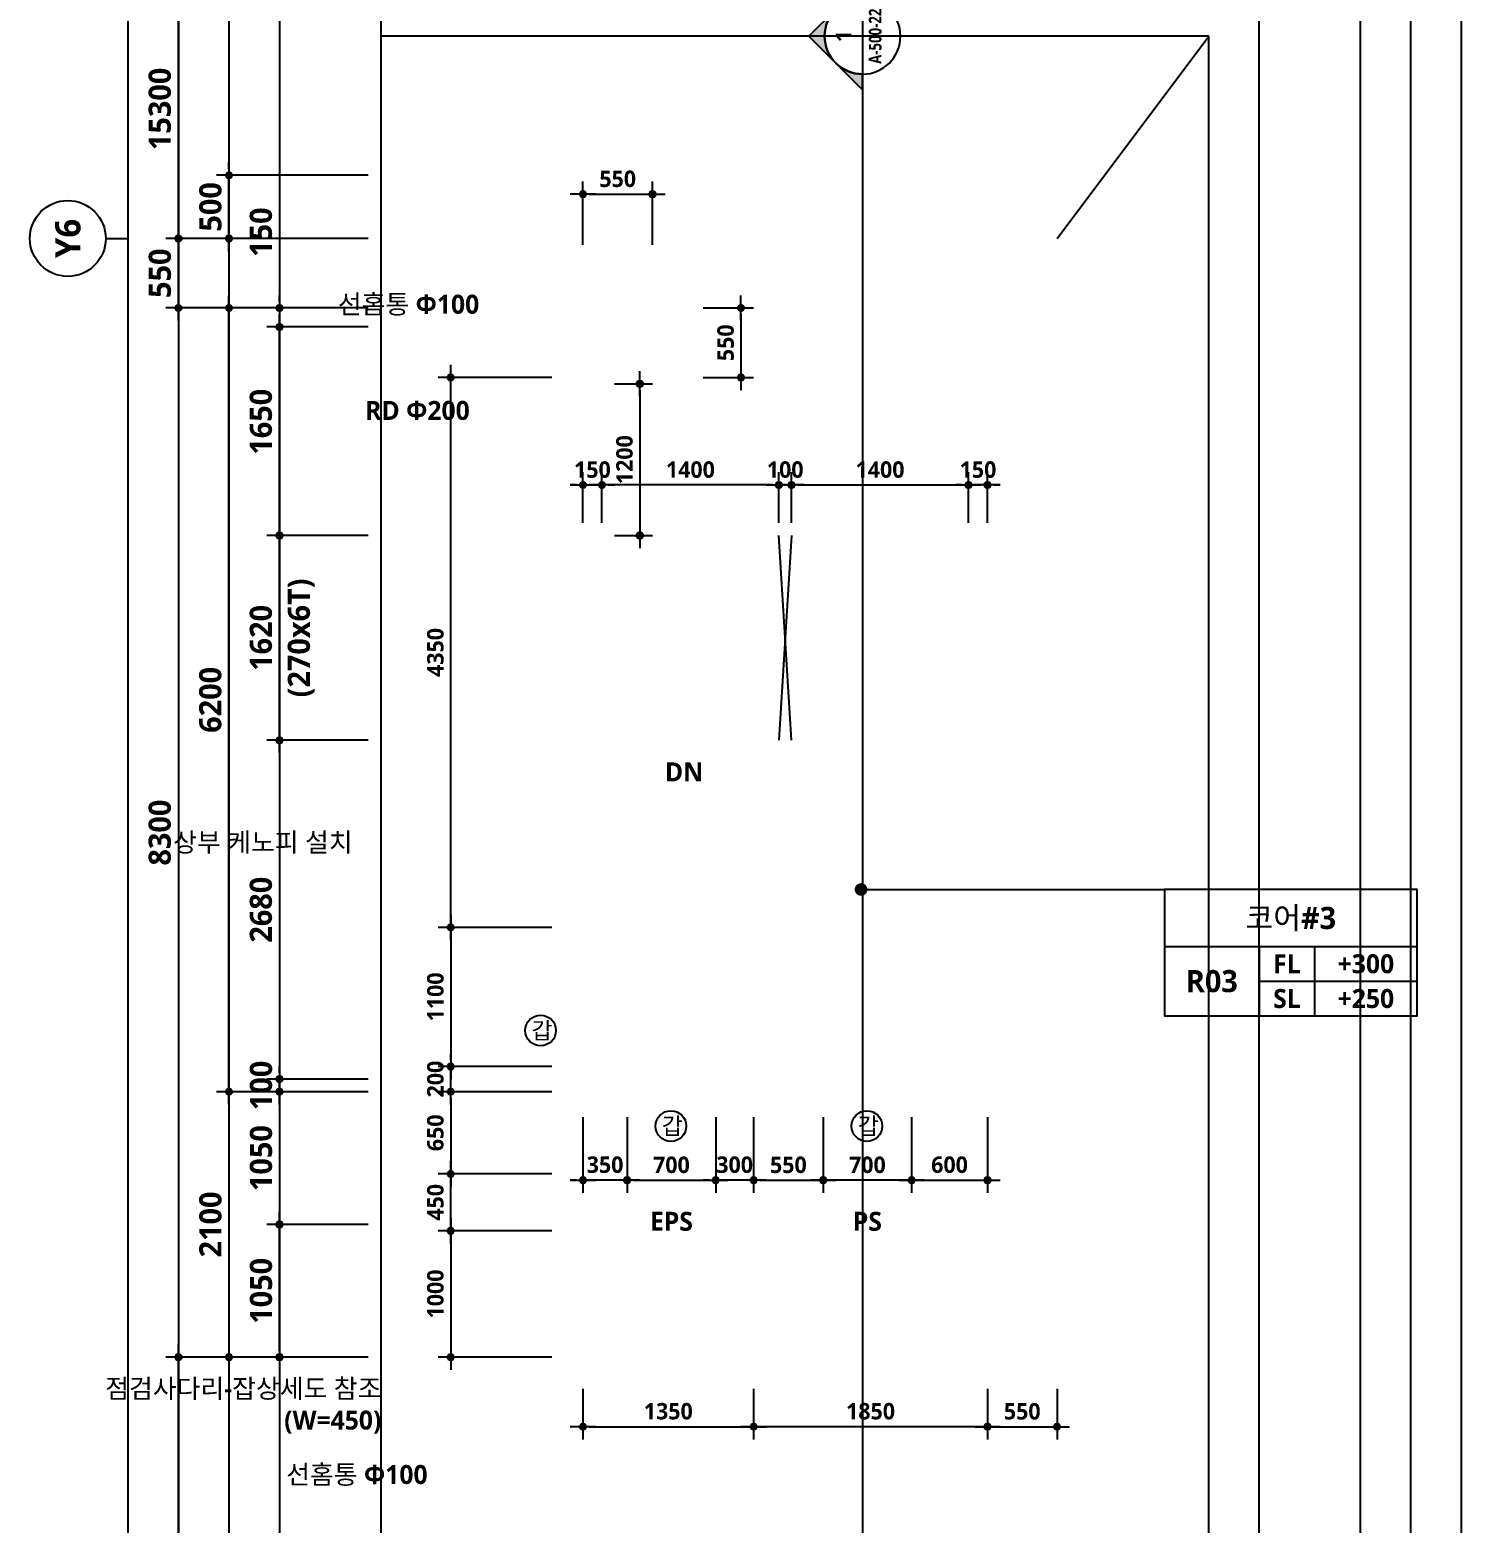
# Model space of a CAD drawing. Header units: millimetres. Extents: x -12482 to 126000, y 0 to 220200.
# Drawn here: x 97675 to 109013, y 70330 to 82150 of the extents above; entities that cross this region are included whole.
import ezdxf
from ezdxf.enums import TextEntityAlignment as Align

# ---------------------------------------------------------------- set-up
doc = ezdxf.new("R2010")
doc.units = ezdxf.units.MM
doc.header["$LTSCALE"] = 60
doc.linetypes.add('CEN', pattern=[62, 60, -1, 0, -1])
doc.layers.get('Defpoints').update_dxf_attribs({"color": 153})
for name, color, linetype in [('A-ANNO-DIM', 4, 'Continuous'), ('A-ANNO-GRA1', 7, 'Continuous'), ('A-ANNO-LEAD', 4, 'Continuous'), ('A-ANNO-SYMB', 7, 'Continuous'), ('A-ANNO-TEXT1', 7, 'Continuous'), ('A-ANNO-TEXT2', 3, 'Continuous'), ('A-ANNO-TITL', 7, 'Continuous'), ('A-FLOR-OPEN-BELO', 6, 'CEN'), ('A-ST-AXIS-BUB', 7, 'Continuous'), ('A-ST-AXIS-DIM', 7, 'Continuous'), ('AA-MKXS', 3, 'Continuous'), ('AA-MKXX', 3, 'Continuous')]:
    doc.layers.add(name, color=color, linetype=linetype)
for name, color, linetype, plot in [('Defpoint', 161, 'Continuous', False), ('G(그리드1)', 185, 'Continuous', False), ('G(그리드2)', 235, 'Continuous', False)]:
    doc.layers.add(name, color=color, linetype=linetype, plot=plot)
doc.styles.add('2020음성 1차', font='NanumGothicBold.ttf')
doc.styles.add('SAMOO', font='romans.shx', dxfattribs={"bigfont": 'whgtxt.shx'})
doc.styles.add('SH_나눔', font='')
doc.styles.add('SH_진천_나눔', font='')
doc.styles.get('SH_나눔').set_extended_font_data('NanumGothic', bold=True)
doc.styles.get('SH_진천_나눔').set_extended_font_data('NanumGothic', bold=True)
doc.dimstyles.new('SHP 50', dxfattribs={"dimscale": 50, "dimtxt": 3.5, "dimasz": 1, "dimexe": 2, "dimexo": 2, "dimgap": 1, "dimtad": 1, "dimdec": 0, "dimzin": 0, "dimdsep": 46, "dimtxsty": 'SH_진천_나눔', "dimblk": 'DIMDOT', "dimcen": 0.09, "dimclrd": 256, "dimclre": 256, "dimclrt": 3, "dimadec": 0, "dimazin": 1, "dimtfac": 1, "dimtdec": 0, "dimtix": 1, "dimtmove": 2, "dimatfit": 0, "dimldrblk": 'DIMDOT', "dimfxl": 1, "dimtolj": 1, "dimtzin": 0, "dimlwd": -1, "dimlwe": -1, "dimarcsym": 0})
doc.dimstyles.new('SHP 50내부', dxfattribs={"dimscale": 50, "dimtxt": 2.6, "dimasz": 1, "dimexe": 2, "dimexo": 2, "dimgap": 1, "dimtad": 1, "dimdec": 0, "dimzin": 0, "dimdsep": 46, "dimtxsty": '2020음성 1차', "dimblk": 'DIMDOT', "dimcen": 0.09, "dimclrd": 256, "dimclre": 256, "dimclrt": 3, "dimadec": 0, "dimazin": 1, "dimtfac": 1, "dimtdec": 0, "dimtix": 1, "dimtmove": 2, "dimatfit": 0, "dimldrblk": 'DIMDOT', "dimfxl": 1, "dimtolj": 1, "dimtzin": 0, "dimlwd": -1, "dimlwe": -1, "dimarcsym": 0})

# ---------------------------------------------------------------- blocks, each defined once
blk = doc.blocks.new('A-ST-AXIS-BUB-1')
at = {"layer": 'A-ST-AXIS-BUB'}
blk.add_line((0, 350), (0, 0), dxfattribs=at)
blk.add_circle((0, 950), 600, dxfattribs=at)
blk = doc.blocks.new('DIMDOT')
at = {"color": 0}
blk.add_line((-2, 0), (2, 0), dxfattribs=at)
for radius in [0.5, 0.25]:
    blk.add_circle((0, 0), radius, dxfattribs=at)
blk = doc.blocks.new('*D17221')
at = {"layer": 'A-ST-AXIS-DIM'}
for p, q in [((100350, 79950), (98750, 79950)), ((98850, 79900), (98850, 71700)), ((100350, 71650), (98750, 71650))]:
    blk.add_line(p, q, dxfattribs=at)
at = {"layer": 'Defpoints', "color": 0}
for p in [(100450, 79950), (98850, 71650), (100450, 71650)]:
    blk.add_point(p, dxfattribs=at)
at = {"layer": 'A-ST-AXIS-DIM', "linetype": 'ByBlock', "xscale": 50, "yscale": 50, "zscale": 50}
for p, rotation in [((98850, 79950), 90), ((98850, 71650), 270)]:
    blk.add_blockref('DIMDOT', p, dxfattribs=dict(at, rotation=rotation))
at = {"layer": 'A-ST-AXIS-DIM', "color": 3, "insert": (98703, 75800), "char_height": 175, "attachment_point": 5, "rotation": 90, "style": 'SH_진천_나눔'}
blk.add_mtext('\\A1;8300', dxfattribs=at)
blk = doc.blocks.new('*D17222')
at = {"layer": 'A-ST-AXIS-DIM'}
for p, q in [((100350, 80500), (98750, 80500)), ((98850, 80000), (98850, 80450)), ((100350, 79950), (98750, 79950))]:
    blk.add_line(p, q, dxfattribs=at)
at = {"layer": 'Defpoints', "color": 0}
for p in [(98850, 80500), (100450, 80500), (100450, 79950)]:
    blk.add_point(p, dxfattribs=at)
at = {"layer": 'A-ST-AXIS-DIM', "linetype": 'ByBlock', "xscale": 50, "yscale": 50, "zscale": 50}
for p, rotation in [((98850, 80500), 90), ((98850, 79950), 270)]:
    blk.add_blockref('DIMDOT', p, dxfattribs=dict(at, rotation=rotation))
at = {"layer": 'A-ST-AXIS-DIM', "color": 3, "insert": (98704, 80225), "char_height": 175, "attachment_point": 5, "rotation": 90, "style": 'SH_진천_나눔'}
blk.add_mtext('\\A1;550', dxfattribs=at)
blk = doc.blocks.new('*D17223')
at = {"layer": 'A-ST-AXIS-DIM'}
for p, q in [((100350, 71650), (98750, 71650)), ((98850, 68050), (98850, 71600)), ((100350, 68000), (98750, 68000))]:
    blk.add_line(p, q, dxfattribs=at)
at = {"layer": 'Defpoints', "color": 0}
for p in [(98850, 71650), (100450, 71650), (100450, 68000)]:
    blk.add_point(p, dxfattribs=at)
at = {"layer": 'A-ST-AXIS-DIM', "linetype": 'ByBlock', "xscale": 50, "yscale": 50, "zscale": 50}
for p, rotation in [((98850, 71650), 90), ((98850, 68000), 270)]:
    blk.add_blockref('DIMDOT', p, dxfattribs=dict(at, rotation=rotation))
at = {"layer": 'A-ST-AXIS-DIM', "color": 3, "insert": (98703, 69825), "char_height": 175, "attachment_point": 5, "rotation": 90, "style": 'SH_진천_나눔'}
blk.add_mtext('\\A1;3650', dxfattribs=at)
blk = doc.blocks.new('*D17224')
at = {"layer": 'A-ST-AXIS-DIM'}
for p, q in [((100350, 73750), (99150, 73750)), ((99250, 73700), (99250, 71700)), ((100350, 71650), (99150, 71650))]:
    blk.add_line(p, q, dxfattribs=at)
at = {"layer": 'Defpoints', "color": 0}
for p in [(100450, 73750), (99250, 71650), (100450, 71650)]:
    blk.add_point(p, dxfattribs=at)
at = {"layer": 'A-ST-AXIS-DIM', "linetype": 'ByBlock', "xscale": 50, "yscale": 50, "zscale": 50}
for p, rotation in [((99250, 73750), 90), ((99250, 71650), 270)]:
    blk.add_blockref('DIMDOT', p, dxfattribs=dict(at, rotation=rotation))
at = {"layer": 'A-ST-AXIS-DIM', "color": 3, "insert": (99104, 72700), "char_height": 175, "attachment_point": 5, "rotation": 90, "style": 'SH_진천_나눔'}
blk.add_mtext('\\A1;2100', dxfattribs=at)
blk = doc.blocks.new('*D17225')
at = {"layer": 'A-ST-AXIS-DIM'}
for p, q in [((100350, 79950), (99150, 79950)), ((99250, 73800), (99250, 79900)), ((100350, 73750), (99150, 73750))]:
    blk.add_line(p, q, dxfattribs=at)
at = {"layer": 'Defpoints', "color": 0}
for p in [(99250, 79950), (100450, 79950), (100450, 73750)]:
    blk.add_point(p, dxfattribs=at)
at = {"layer": 'A-ST-AXIS-DIM', "linetype": 'ByBlock', "xscale": 50, "yscale": 50, "zscale": 50}
for p, rotation in [((99250, 79950), 90), ((99250, 73750), 270)]:
    blk.add_blockref('DIMDOT', p, dxfattribs=dict(at, rotation=rotation))
at = {"layer": 'A-ST-AXIS-DIM', "color": 3, "insert": (99103, 76850), "char_height": 175, "attachment_point": 5, "rotation": 90, "style": 'SH_진천_나눔'}
blk.add_mtext('\\A1;6200', dxfattribs=at)
blk = doc.blocks.new('*D18147')
at = {"layer": 'A-ANNO-DIM'}
for p, q in [((103600, 78250), (103600, 78650)), ((103700, 78250), (103700, 78650)), ((103550, 78550), (103500, 78550)), ((103600, 78550), (103700, 78550)), ((103750, 78550), (103800, 78550))]:
    blk.add_line(p, q, dxfattribs=at)
at = {"layer": 'Defpoints', "color": 0}
for p in [(103700, 78550), (103600, 78150), (103700, 78150)]:
    blk.add_point(p, dxfattribs=at)
at = {"layer": 'A-ANNO-DIM', "linetype": 'ByBlock', "xscale": 50, "yscale": 50, "zscale": 50}
blk.add_blockref('DIMDOT', (103600, 78550), dxfattribs=at)
at = {"layer": 'A-ANNO-DIM', "linetype": 'ByBlock', "xscale": 50, "yscale": 50, "zscale": 50, "rotation": 180}
blk.add_blockref('DIMDOT', (103700, 78550), dxfattribs=at)
at = {"layer": 'A-ANNO-DIM', "color": 3, "insert": (103650, 78671), "char_height": 130, "attachment_point": 5, "style": '2020음성 1차'}
blk.add_mtext('\\A1;100', dxfattribs=at)
blk = doc.blocks.new('*D18148')
at = {"layer": 'A-ANNO-DIM'}
for p, q in [((102200, 78250), (102200, 78650)), ((103600, 78250), (103600, 78650)), ((103550, 78550), (102250, 78550))]:
    blk.add_line(p, q, dxfattribs=at)
at = {"layer": 'Defpoints', "color": 0}
for p in [(102200, 78550), (102200, 78150), (103600, 78150)]:
    blk.add_point(p, dxfattribs=at)
at = {"layer": 'A-ANNO-DIM', "linetype": 'ByBlock', "xscale": 50, "yscale": 50, "zscale": 50, "rotation": 180}
blk.add_blockref('DIMDOT', (102200, 78550), dxfattribs=at)
at = {"layer": 'A-ANNO-DIM', "linetype": 'ByBlock', "xscale": 50, "yscale": 50, "zscale": 50}
blk.add_blockref('DIMDOT', (103600, 78550), dxfattribs=at)
at = {"layer": 'A-ANNO-DIM', "color": 3, "insert": (102900, 78671), "char_height": 130, "attachment_point": 5, "style": '2020음성 1차'}
blk.add_mtext('\\A1;1400', dxfattribs=at)
blk = doc.blocks.new('*D18149')
at = {"layer": 'A-ANNO-DIM'}
for p, q in [((102050, 78250), (102050, 78650)), ((102200, 78250), (102200, 78650)), ((102000, 78550), (101950, 78550)), ((102050, 78550), (102200, 78550)), ((102250, 78550), (102300, 78550))]:
    blk.add_line(p, q, dxfattribs=at)
at = {"layer": 'Defpoints', "color": 0}
for p in [(102200, 78550), (102050, 78150), (102200, 78150)]:
    blk.add_point(p, dxfattribs=at)
at = {"layer": 'A-ANNO-DIM', "linetype": 'ByBlock', "xscale": 50, "yscale": 50, "zscale": 50}
blk.add_blockref('DIMDOT', (102050, 78550), dxfattribs=at)
at = {"layer": 'A-ANNO-DIM', "linetype": 'ByBlock', "xscale": 50, "yscale": 50, "zscale": 50, "rotation": 180}
blk.add_blockref('DIMDOT', (102200, 78550), dxfattribs=at)
at = {"layer": 'A-ANNO-DIM', "color": 3, "insert": (102125, 78671), "char_height": 130, "attachment_point": 5, "style": '2020음성 1차'}
blk.add_mtext('\\A1;150', dxfattribs=at)
blk = doc.blocks.new('*D18150')
at = {"layer": 'A-ANNO-DIM'}
for p, q in [((103700, 78250), (103700, 78650)), ((105100, 78250), (105100, 78650)), ((103750, 78550), (105050, 78550))]:
    blk.add_line(p, q, dxfattribs=at)
at = {"layer": 'Defpoints', "color": 0}
for p in [(105100, 78550), (103700, 78150), (105100, 78150)]:
    blk.add_point(p, dxfattribs=at)
at = {"layer": 'A-ANNO-DIM', "linetype": 'ByBlock', "xscale": 50, "yscale": 50, "zscale": 50, "rotation": 180}
blk.add_blockref('DIMDOT', (103700, 78550), dxfattribs=at)
at = {"layer": 'A-ANNO-DIM', "linetype": 'ByBlock', "xscale": 50, "yscale": 50, "zscale": 50}
blk.add_blockref('DIMDOT', (105100, 78550), dxfattribs=at)
at = {"layer": 'A-ANNO-DIM', "color": 3, "insert": (104400, 78671), "char_height": 130, "attachment_point": 5, "style": '2020음성 1차'}
blk.add_mtext('\\A1;1400', dxfattribs=at)
blk = doc.blocks.new('*D18151')
at = {"layer": 'A-ANNO-DIM'}
for p, q in [((105100, 78250), (105100, 78650)), ((105250, 78250), (105250, 78650)), ((105050, 78550), (105000, 78550)), ((105250, 78550), (105100, 78550)), ((105300, 78550), (105350, 78550))]:
    blk.add_line(p, q, dxfattribs=at)
at = {"layer": 'Defpoints', "color": 0}
for p in [(105100, 78550), (105100, 78150), (105250, 78150)]:
    blk.add_point(p, dxfattribs=at)
at = {"layer": 'A-ANNO-DIM', "linetype": 'ByBlock', "xscale": 50, "yscale": 50, "zscale": 50}
blk.add_blockref('DIMDOT', (105100, 78550), dxfattribs=at)
at = {"layer": 'A-ANNO-DIM', "linetype": 'ByBlock', "xscale": 50, "yscale": 50, "zscale": 50, "rotation": 180}
blk.add_blockref('DIMDOT', (105250, 78550), dxfattribs=at)
at = {"layer": 'A-ANNO-DIM', "color": 3, "insert": (105175, 78671), "char_height": 130, "attachment_point": 5, "style": '2020음성 1차'}
blk.add_mtext('\\A1;150', dxfattribs=at)
blk = doc.blocks.new('*D18152')
at = {"layer": 'A-ANNO-DIM'}
for p, q in [((103000, 79950), (103400, 79950)), ((103300, 79900), (103300, 79450)), ((103000, 79400), (103400, 79400))]:
    blk.add_line(p, q, dxfattribs=at)
at = {"layer": 'Defpoints', "color": 0}
for p in [(102900, 79950), (102900, 79400), (103300, 79400)]:
    blk.add_point(p, dxfattribs=at)
at = {"layer": 'A-ANNO-DIM', "linetype": 'ByBlock', "xscale": 50, "yscale": 50, "zscale": 50}
for p, rotation in [((103300, 79950), 90), ((103300, 79400), 270)]:
    blk.add_blockref('DIMDOT', p, dxfattribs=dict(at, rotation=rotation))
at = {"layer": 'A-ANNO-DIM', "color": 3, "insert": (103179, 79675), "char_height": 130, "attachment_point": 5, "rotation": 90, "style": '2020음성 1차'}
blk.add_mtext('\\A1;550', dxfattribs=at)
blk = doc.blocks.new('*D18153')
at = {"layer": 'A-ANNO-DIM'}
for p, q in [((102050, 80450), (102050, 80950)), ((102600, 80450), (102600, 80950)), ((102100, 80850), (102550, 80850))]:
    blk.add_line(p, q, dxfattribs=at)
at = {"layer": 'Defpoints', "color": 0}
for p in [(102600, 80850), (102050, 80350), (102600, 80350)]:
    blk.add_point(p, dxfattribs=at)
at = {"layer": 'A-ANNO-DIM', "linetype": 'ByBlock', "xscale": 50, "yscale": 50, "zscale": 50, "rotation": 180}
blk.add_blockref('DIMDOT', (102050, 80850), dxfattribs=at)
at = {"layer": 'A-ANNO-DIM', "linetype": 'ByBlock', "xscale": 50, "yscale": 50, "zscale": 50}
blk.add_blockref('DIMDOT', (102600, 80850), dxfattribs=at)
at = {"layer": 'A-ANNO-DIM', "color": 3, "insert": (102325, 80971), "char_height": 130, "attachment_point": 5, "style": '2020음성 1차'}
blk.add_mtext('\\A1;550', dxfattribs=at)
blk = doc.blocks.new('*D18158')
at = {"layer": 'A-ST-AXIS-DIM'}
for p, q in [((99250, 81050), (99250, 81100)), ((100350, 81000), (99150, 81000)), ((99250, 80500), (99250, 81000)), ((100350, 80500), (99150, 80500)), ((99250, 80450), (99250, 80400))]:
    blk.add_line(p, q, dxfattribs=at)
at = {"layer": 'Defpoints', "color": 0}
for p in [(99250, 81000), (100450, 81000), (100450, 80500)]:
    blk.add_point(p, dxfattribs=at)
at = {"layer": 'A-ST-AXIS-DIM', "linetype": 'ByBlock', "xscale": 50, "yscale": 50, "zscale": 50}
for p, rotation in [((99250, 81000), 270), ((99250, 80500), 90)]:
    blk.add_blockref('DIMDOT', p, dxfattribs=dict(at, rotation=rotation))
at = {"layer": 'A-ST-AXIS-DIM', "color": 3, "insert": (99104, 80750), "char_height": 175, "attachment_point": 5, "rotation": 90, "style": 'SH_진천_나눔'}
blk.add_mtext('\\A1;500', dxfattribs=at)
blk = doc.blocks.new('*D18171')
at = {"layer": 'A-ANNO-DIM'}
for p, q in [((102300, 79350), (102600, 79350)), ((102500, 79300), (102500, 78200)), ((102300, 78150), (102600, 78150))]:
    blk.add_line(p, q, dxfattribs=at)
at = {"layer": 'Defpoints', "color": 0}
for p in [(102200, 79350), (102200, 78150), (102500, 78150)]:
    blk.add_point(p, dxfattribs=at)
at = {"layer": 'A-ANNO-DIM', "linetype": 'ByBlock', "xscale": 50, "yscale": 50, "zscale": 50}
for p, rotation in [((102500, 79350), 90), ((102500, 78150), 270)]:
    blk.add_blockref('DIMDOT', p, dxfattribs=dict(at, rotation=rotation))
at = {"layer": 'A-ANNO-DIM', "color": 3, "insert": (102379, 78750), "char_height": 130, "attachment_point": 5, "rotation": 90, "style": '2020음성 1차'}
blk.add_mtext('\\A1;1200', dxfattribs=at)
blk = doc.blocks.new('*D18221')
at = {"layer": 'A-ST-AXIS-DIM'}
for p, q in [((100350, 79800), (99550, 79800)), ((99650, 78200), (99650, 79750)), ((100350, 78150), (99550, 78150))]:
    blk.add_line(p, q, dxfattribs=at)
at = {"layer": 'Defpoints', "color": 0}
for p in [(99650, 79800), (100450, 79800), (100450, 78150)]:
    blk.add_point(p, dxfattribs=at)
at = {"layer": 'A-ST-AXIS-DIM', "linetype": 'ByBlock', "xscale": 50, "yscale": 50, "zscale": 50}
for p, rotation in [((99650, 79800), 90), ((99650, 78150), 270)]:
    blk.add_blockref('DIMDOT', p, dxfattribs=dict(at, rotation=rotation))
at = {"layer": 'A-ST-AXIS-DIM', "color": 3, "insert": (99503, 79050), "char_height": 175, "attachment_point": 5, "rotation": 90, "style": 'SH_진천_나눔'}
blk.add_mtext('\\A1;1650', dxfattribs=at)
blk = doc.blocks.new('*D18222')
at = {"layer": 'A-ST-AXIS-DIM'}
for p, q in [((100350, 76530), (99550, 76530)), ((99650, 76480), (99650, 73900)), ((100350, 73850), (99550, 73850))]:
    blk.add_line(p, q, dxfattribs=at)
at = {"layer": 'Defpoints', "color": 0}
for p in [(100450, 76530), (99650, 73850), (100450, 73850)]:
    blk.add_point(p, dxfattribs=at)
at = {"layer": 'A-ST-AXIS-DIM', "linetype": 'ByBlock', "xscale": 50, "yscale": 50, "zscale": 50}
for p, rotation in [((99650, 76530), 90), ((99650, 73850), 270)]:
    blk.add_blockref('DIMDOT', p, dxfattribs=dict(at, rotation=rotation))
at = {"layer": 'A-ST-AXIS-DIM', "color": 3, "insert": (99503, 75190), "char_height": 175, "attachment_point": 5, "rotation": 90, "style": 'SH_진천_나눔'}
blk.add_mtext('\\A1;2680', dxfattribs=at)
blk = doc.blocks.new('*D18223')
at = {"layer": 'A-ST-AXIS-DIM'}
for p, q in [((99650, 73900), (99650, 73950)), ((100350, 73850), (99550, 73850)), ((99650, 73750), (99650, 73850)), ((100350, 73750), (99550, 73750)), ((99650, 73700), (99650, 73650))]:
    blk.add_line(p, q, dxfattribs=at)
at = {"layer": 'Defpoints', "color": 0}
for p in [(99650, 73850), (100450, 73850), (100450, 73750)]:
    blk.add_point(p, dxfattribs=at)
at = {"layer": 'A-ST-AXIS-DIM', "linetype": 'ByBlock', "xscale": 50, "yscale": 50, "zscale": 50}
for p, rotation in [((99650, 73850), 270), ((99650, 73750), 90)]:
    blk.add_blockref('DIMDOT', p, dxfattribs=dict(at, rotation=rotation))
at = {"layer": 'A-ST-AXIS-DIM', "color": 3, "insert": (99504, 73800), "char_height": 175, "attachment_point": 5, "rotation": 90, "style": 'SH_진천_나눔'}
blk.add_mtext('\\A1;100', dxfattribs=at)
blk = doc.blocks.new('*D18224')
at = {"layer": 'A-ST-AXIS-DIM'}
for p, q in [((100350, 78150), (99550, 78150)), ((99650, 76580), (99650, 78100)), ((100350, 76530), (99550, 76530))]:
    blk.add_line(p, q, dxfattribs=at)
at = {"layer": 'Defpoints', "color": 0}
for p in [(99650, 78150), (100450, 78150), (100450, 76530)]:
    blk.add_point(p, dxfattribs=at)
at = {"layer": 'A-ST-AXIS-DIM', "linetype": 'ByBlock', "xscale": 50, "yscale": 50, "zscale": 50}
for p, rotation in [((99650, 78150), 90), ((99650, 76530), 270)]:
    blk.add_blockref('DIMDOT', p, dxfattribs=dict(at, rotation=rotation))
at = {"layer": 'A-ST-AXIS-DIM', "color": 3, "char_height": 175, "attachment_point": 5, "rotation": 90, "style": 'SH_진천_나눔'}
for s, insert in [('\\A1;(270x6T)', (99822, 77340)), ('\\A1;1620', (99503, 77340))]:
    blk.add_mtext(s, dxfattribs=dict(at, insert=insert))
blk = doc.blocks.new('G$C9D92D8A7')
at = {"layer": 'A-ANNO-GRA1'}
for p, q in [((0, 11), (40, 11)), ((15, 11), (15, 0)), ((23.75, 11), (23.75, 0)), ((15, 5.5), (40, 5.5))]:
    blk.add_line(p, q, dxfattribs=at)
blk.add_lwpolyline([(0, 20), (0, 0), (40, 0), (40, 20)], close=True, dxfattribs=at)
at = {"style": '2020음성 1차'}
for tag, height, p in [('실명', 3.5, (20, 15.5)), ('마감레벨', 3, (31.875, 8.25)), ('실번호', 3.5, (7.5, 5.5)), ('구조레벨', 3, (31.875, 2.75))]:
    blk.add_attdef(tag, text='', height=height, dxfattribs=at).set_placement(p, align=Align.MIDDLE_CENTER)
at = {"layer": 'A-ANNO-TEXT1', "style": 'SH_나눔'}
for s, p in [('FL', (19.375, 8.25)), ('SL', (19.375, 2.75))]:
    blk.add_text(s, height=3, dxfattribs=at).set_placement(p, align=Align.MIDDLE)
blk = doc.blocks.new('*D18232')
at = {"layer": 'A-ST-AXIS-DIM'}
for p, q in [((100350, 73750), (99550, 73750)), ((99650, 73700), (99650, 72750)), ((100350, 72700), (99550, 72700))]:
    blk.add_line(p, q, dxfattribs=at)
at = {"layer": 'Defpoints', "color": 0}
for p in [(100450, 73750), (99650, 72700), (100450, 72700)]:
    blk.add_point(p, dxfattribs=at)
at = {"layer": 'A-ST-AXIS-DIM', "linetype": 'ByBlock', "xscale": 50, "yscale": 50, "zscale": 50}
for p, rotation in [((99650, 73750), 90), ((99650, 72700), 270)]:
    blk.add_blockref('DIMDOT', p, dxfattribs=dict(at, rotation=rotation))
at = {"layer": 'A-ST-AXIS-DIM', "color": 3, "insert": (99504, 73225), "char_height": 175, "attachment_point": 5, "rotation": 90, "style": 'SH_진천_나눔'}
blk.add_mtext('\\A1;1050', dxfattribs=at)
blk = doc.blocks.new('*D18233')
at = {"layer": 'A-ST-AXIS-DIM'}
for p, q in [((100350, 72700), (99550, 72700)), ((99650, 71700), (99650, 72650)), ((100350, 71650), (99550, 71650))]:
    blk.add_line(p, q, dxfattribs=at)
at = {"layer": 'Defpoints', "color": 0}
for p in [(99650, 72700), (100450, 72700), (100450, 71650)]:
    blk.add_point(p, dxfattribs=at)
at = {"layer": 'A-ST-AXIS-DIM', "linetype": 'ByBlock', "xscale": 50, "yscale": 50, "zscale": 50}
for p, rotation in [((99650, 72700), 90), ((99650, 71650), 270)]:
    blk.add_blockref('DIMDOT', p, dxfattribs=dict(at, rotation=rotation))
at = {"layer": 'A-ST-AXIS-DIM', "color": 3, "insert": (99504, 72175), "char_height": 175, "attachment_point": 5, "rotation": 90, "style": 'SH_진천_나눔'}
blk.add_mtext('\\A1;1050', dxfattribs=at)
blk = doc.blocks.new('갑종 TEXT100')
at = {"layer": 'A-ANNO-SYMB'}
blk.add_circle((0, 0), 243, dxfattribs=at)
at = {"layer": 'A-ANNO-TITL', "style": '2020음성 1차'}
blk.add_text('갑 ', height=266.7, dxfattribs=at).set_placement((67, 0), align=Align.MIDDLE_CENTER)
blk = doc.blocks.new('*D18386')
at = {"layer": 'A-ST-AXIS-DIM'}
for p, q in [((99650, 80000), (99650, 80050)), ((100350, 79950), (99550, 79950)), ((99650, 79950), (99650, 79800)), ((100350, 79800), (99550, 79800)), ((99650, 79750), (99650, 79700))]:
    blk.add_line(p, q, dxfattribs=at)
at = {"layer": 'Defpoints', "color": 0}
for p in [(100450, 79950), (99650, 79800), (100450, 79800)]:
    blk.add_point(p, dxfattribs=at)
at = {"layer": 'A-ST-AXIS-DIM', "linetype": 'ByBlock', "xscale": 50, "yscale": 50, "zscale": 50}
for p, rotation in [((99650, 79950), 270), ((99650, 79800), 90)]:
    blk.add_blockref('DIMDOT', p, dxfattribs=dict(at, rotation=rotation))
at = {"layer": 'A-ST-AXIS-DIM', "color": 3, "insert": (99503, 80550), "char_height": 175, "attachment_point": 5, "rotation": 90, "style": 'SH_진천_나눔'}
blk.add_mtext('\\A1;150', dxfattribs=at)
blk = doc.blocks.new('*U15082')
at = {"layer": 'AA-MKXX', "linetype": 'CEN', "ltscale": 300}
blk.add_line((900, 0), (48000, 0), dxfattribs=at)
blk = doc.blocks.new('*D20799')
at = {"layer": 'A-ANNO-DIM'}
for p, q in [((102050, 71400), (102050, 71000)), ((103400, 71400), (103400, 71000)), ((102100, 71100), (103350, 71100))]:
    blk.add_line(p, q, dxfattribs=at)
at = {"layer": 'Defpoints', "color": 0}
for p in [(102050, 71500), (103400, 71500), (103400, 71100)]:
    blk.add_point(p, dxfattribs=at)
at = {"layer": 'A-ANNO-DIM', "linetype": 'ByBlock', "xscale": 50, "yscale": 50, "zscale": 50, "rotation": 180}
blk.add_blockref('DIMDOT', (102050, 71100), dxfattribs=at)
at = {"layer": 'A-ANNO-DIM', "linetype": 'ByBlock', "xscale": 50, "yscale": 50, "zscale": 50}
blk.add_blockref('DIMDOT', (103400, 71100), dxfattribs=at)
at = {"layer": 'A-ANNO-DIM', "color": 3, "insert": (102725, 71222), "char_height": 130, "attachment_point": 5, "style": '2020음성 1차'}
blk.add_mtext('\\A1;1350', dxfattribs=at)
blk = doc.blocks.new('*D20800')
at = {"layer": 'A-ANNO-DIM'}
for p, q in [((103400, 71400), (103400, 71000)), ((105250, 71400), (105250, 71000)), ((105200, 71100), (103450, 71100))]:
    blk.add_line(p, q, dxfattribs=at)
at = {"layer": 'Defpoints', "color": 0}
for p in [(103400, 71500), (105250, 71500), (103400, 71100)]:
    blk.add_point(p, dxfattribs=at)
at = {"layer": 'A-ANNO-DIM', "linetype": 'ByBlock', "xscale": 50, "yscale": 50, "zscale": 50, "rotation": 180}
blk.add_blockref('DIMDOT', (103400, 71100), dxfattribs=at)
at = {"layer": 'A-ANNO-DIM', "linetype": 'ByBlock', "xscale": 50, "yscale": 50, "zscale": 50}
blk.add_blockref('DIMDOT', (105250, 71100), dxfattribs=at)
at = {"layer": 'A-ANNO-DIM', "color": 3, "insert": (104325, 71222), "char_height": 130, "attachment_point": 5, "style": '2020음성 1차'}
blk.add_mtext('\\A1;1850', dxfattribs=at)
blk = doc.blocks.new('*D20801')
at = {"layer": 'A-ANNO-DIM'}
for p, q in [((105250, 71400), (105250, 71000)), ((105800, 71400), (105800, 71000)), ((105300, 71100), (105750, 71100))]:
    blk.add_line(p, q, dxfattribs=at)
at = {"layer": 'Defpoints', "color": 0}
for p in [(105250, 71500), (105800, 71500), (105800, 71100)]:
    blk.add_point(p, dxfattribs=at)
at = {"layer": 'A-ANNO-DIM', "linetype": 'ByBlock', "xscale": 50, "yscale": 50, "zscale": 50, "rotation": 180}
blk.add_blockref('DIMDOT', (105250, 71100), dxfattribs=at)
at = {"layer": 'A-ANNO-DIM', "linetype": 'ByBlock', "xscale": 50, "yscale": 50, "zscale": 50}
blk.add_blockref('DIMDOT', (105800, 71100), dxfattribs=at)
at = {"layer": 'A-ANNO-DIM', "color": 3, "insert": (105525, 71221), "char_height": 130, "attachment_point": 5, "style": '2020음성 1차'}
blk.add_mtext('\\A1;550', dxfattribs=at)
blk = doc.blocks.new('*D20802')
at = {"layer": 'A-ANNO-DIM'}
for p, q in [((103400, 73550), (103400, 72950)), ((103950, 73550), (103950, 72950)), ((103450, 73050), (103900, 73050))]:
    blk.add_line(p, q, dxfattribs=at)
at = {"layer": 'Defpoints', "color": 0}
for p in [(103400, 73650), (103950, 73650), (103950, 73050)]:
    blk.add_point(p, dxfattribs=at)
at = {"layer": 'A-ANNO-DIM', "linetype": 'ByBlock', "xscale": 50, "yscale": 50, "zscale": 50, "rotation": 180}
blk.add_blockref('DIMDOT', (103400, 73050), dxfattribs=at)
at = {"layer": 'A-ANNO-DIM', "linetype": 'ByBlock', "xscale": 50, "yscale": 50, "zscale": 50}
blk.add_blockref('DIMDOT', (103950, 73050), dxfattribs=at)
at = {"layer": 'A-ANNO-DIM', "color": 3, "insert": (103675, 73171), "char_height": 130, "attachment_point": 5, "style": '2020음성 1차'}
blk.add_mtext('\\A1;550', dxfattribs=at)
blk = doc.blocks.new('*D20803')
at = {"layer": 'A-ANNO-DIM'}
for p, q in [((103950, 73550), (103950, 72950)), ((104650, 73550), (104650, 72950)), ((104600, 73050), (104000, 73050))]:
    blk.add_line(p, q, dxfattribs=at)
at = {"layer": 'Defpoints', "color": 0}
for p in [(103950, 73650), (104650, 73650), (103950, 73050)]:
    blk.add_point(p, dxfattribs=at)
at = {"layer": 'A-ANNO-DIM', "linetype": 'ByBlock', "xscale": 50, "yscale": 50, "zscale": 50, "rotation": 180}
blk.add_blockref('DIMDOT', (103950, 73050), dxfattribs=at)
at = {"layer": 'A-ANNO-DIM', "linetype": 'ByBlock', "xscale": 50, "yscale": 50, "zscale": 50}
blk.add_blockref('DIMDOT', (104650, 73050), dxfattribs=at)
at = {"layer": 'A-ANNO-DIM', "color": 3, "insert": (104300, 73171), "char_height": 130, "attachment_point": 5, "style": '2020음성 1차'}
blk.add_mtext('\\A1;700', dxfattribs=at)
blk = doc.blocks.new('*D20804')
at = {"layer": 'A-ANNO-DIM'}
for p, q in [((103100, 73550), (103100, 72950)), ((103400, 73550), (103400, 72950)), ((103050, 73050), (103000, 73050)), ((103400, 73050), (103100, 73050)), ((103450, 73050), (103500, 73050))]:
    blk.add_line(p, q, dxfattribs=at)
at = {"layer": 'Defpoints', "color": 0}
for p in [(103100, 73650), (103400, 73650), (103100, 73050)]:
    blk.add_point(p, dxfattribs=at)
at = {"layer": 'A-ANNO-DIM', "linetype": 'ByBlock', "xscale": 50, "yscale": 50, "zscale": 50}
blk.add_blockref('DIMDOT', (103100, 73050), dxfattribs=at)
at = {"layer": 'A-ANNO-DIM', "linetype": 'ByBlock', "xscale": 50, "yscale": 50, "zscale": 50, "rotation": 180}
blk.add_blockref('DIMDOT', (103400, 73050), dxfattribs=at)
at = {"layer": 'A-ANNO-DIM', "color": 3, "insert": (103250, 73172), "char_height": 130, "attachment_point": 5, "style": '2020음성 1차'}
blk.add_mtext('\\A1;300', dxfattribs=at)
blk = doc.blocks.new('*D20805')
at = {"layer": 'A-ANNO-DIM'}
for p, q in [((102400, 73550), (102400, 72950)), ((103100, 73550), (103100, 72950)), ((102450, 73050), (103050, 73050))]:
    blk.add_line(p, q, dxfattribs=at)
at = {"layer": 'Defpoints', "color": 0}
for p in [(102400, 73650), (103100, 73650), (103100, 73050)]:
    blk.add_point(p, dxfattribs=at)
at = {"layer": 'A-ANNO-DIM', "linetype": 'ByBlock', "xscale": 50, "yscale": 50, "zscale": 50, "rotation": 180}
blk.add_blockref('DIMDOT', (102400, 73050), dxfattribs=at)
at = {"layer": 'A-ANNO-DIM', "linetype": 'ByBlock', "xscale": 50, "yscale": 50, "zscale": 50}
blk.add_blockref('DIMDOT', (103100, 73050), dxfattribs=at)
at = {"layer": 'A-ANNO-DIM', "color": 3, "insert": (102750, 73171), "char_height": 130, "attachment_point": 5, "style": '2020음성 1차'}
blk.add_mtext('\\A1;700', dxfattribs=at)
blk = doc.blocks.new('*D20806')
at = {"layer": 'A-ANNO-DIM'}
for p, q in [((102050, 73550), (102050, 72950)), ((102400, 73550), (102400, 72950)), ((102000, 73050), (101950, 73050)), ((102400, 73050), (102050, 73050)), ((102450, 73050), (102500, 73050))]:
    blk.add_line(p, q, dxfattribs=at)
at = {"layer": 'Defpoints', "color": 0}
for p in [(102050, 73650), (102400, 73650), (102050, 73050)]:
    blk.add_point(p, dxfattribs=at)
at = {"layer": 'A-ANNO-DIM', "linetype": 'ByBlock', "xscale": 50, "yscale": 50, "zscale": 50}
blk.add_blockref('DIMDOT', (102050, 73050), dxfattribs=at)
at = {"layer": 'A-ANNO-DIM', "linetype": 'ByBlock', "xscale": 50, "yscale": 50, "zscale": 50, "rotation": 180}
blk.add_blockref('DIMDOT', (102400, 73050), dxfattribs=at)
at = {"layer": 'A-ANNO-DIM', "color": 3, "insert": (102225, 73172), "char_height": 130, "attachment_point": 5, "style": '2020음성 1차'}
blk.add_mtext('\\A1;350', dxfattribs=at)
blk = doc.blocks.new('*D20807')
at = {"layer": 'A-ANNO-DIM'}
for p, q in [((104650, 73550), (104650, 72950)), ((105250, 73550), (105250, 72950)), ((104700, 73050), (105200, 73050))]:
    blk.add_line(p, q, dxfattribs=at)
at = {"layer": 'Defpoints', "color": 0}
for p in [(104650, 73650), (105250, 73650), (105250, 73050)]:
    blk.add_point(p, dxfattribs=at)
at = {"layer": 'A-ANNO-DIM', "linetype": 'ByBlock', "xscale": 50, "yscale": 50, "zscale": 50, "rotation": 180}
blk.add_blockref('DIMDOT', (104650, 73050), dxfattribs=at)
at = {"layer": 'A-ANNO-DIM', "linetype": 'ByBlock', "xscale": 50, "yscale": 50, "zscale": 50}
blk.add_blockref('DIMDOT', (105250, 73050), dxfattribs=at)
at = {"layer": 'A-ANNO-DIM', "color": 3, "insert": (104950, 73172), "char_height": 130, "attachment_point": 5, "style": '2020음성 1차'}
blk.add_mtext('\\A1;600', dxfattribs=at)
blk = doc.blocks.new('*D20808')
at = {"layer": 'A-ANNO-DIM'}
for p, q in [((101804, 72650), (100904, 72650)), ((101004, 72600), (101004, 71700)), ((101804, 71650), (100904, 71650))]:
    blk.add_line(p, q, dxfattribs=at)
at = {"layer": 'Defpoints', "color": 0}
for p in [(101904, 72650), (101004, 71650), (101904, 71650)]:
    blk.add_point(p, dxfattribs=at)
at = {"layer": 'A-ANNO-DIM', "linetype": 'ByBlock', "xscale": 50, "yscale": 50, "zscale": 50}
for p, rotation in [((101004, 72650), 90), ((101004, 71650), 270)]:
    blk.add_blockref('DIMDOT', p, dxfattribs=dict(at, rotation=rotation))
at = {"layer": 'A-ANNO-DIM', "color": 3, "insert": (100883, 72150), "char_height": 130, "attachment_point": 5, "rotation": 90, "style": '2020음성 1차'}
blk.add_mtext('\\A1;1000', dxfattribs=at)
blk = doc.blocks.new('*D20809')
at = {"layer": 'A-ANNO-DIM'}
for p, q in [((101804, 73100), (100904, 73100)), ((101004, 72700), (101004, 73050)), ((101804, 72650), (100904, 72650))]:
    blk.add_line(p, q, dxfattribs=at)
at = {"layer": 'Defpoints', "color": 0}
for p in [(101004, 73100), (101904, 73100), (101904, 72650)]:
    blk.add_point(p, dxfattribs=at)
at = {"layer": 'A-ANNO-DIM', "linetype": 'ByBlock', "xscale": 50, "yscale": 50, "zscale": 50}
for p, rotation in [((101004, 73100), 90), ((101004, 72650), 270)]:
    blk.add_blockref('DIMDOT', p, dxfattribs=dict(at, rotation=rotation))
at = {"layer": 'A-ANNO-DIM', "color": 3, "insert": (100883, 72875), "char_height": 130, "attachment_point": 5, "rotation": 90, "style": '2020음성 1차'}
blk.add_mtext('\\A1;450', dxfattribs=at)
blk = doc.blocks.new('*D20810')
at = {"layer": 'A-ANNO-DIM'}
for p, q in [((101804, 73750), (100904, 73750)), ((101004, 73700), (101004, 73150)), ((101804, 73100), (100904, 73100))]:
    blk.add_line(p, q, dxfattribs=at)
at = {"layer": 'Defpoints', "color": 0}
for p in [(101904, 73750), (101004, 73100), (101904, 73100)]:
    blk.add_point(p, dxfattribs=at)
at = {"layer": 'A-ANNO-DIM', "linetype": 'ByBlock', "xscale": 50, "yscale": 50, "zscale": 50}
for p, rotation in [((101004, 73750), 90), ((101004, 73100), 270)]:
    blk.add_blockref('DIMDOT', p, dxfattribs=dict(at, rotation=rotation))
at = {"layer": 'A-ANNO-DIM', "color": 3, "insert": (100883, 73425), "char_height": 130, "attachment_point": 5, "rotation": 90, "style": '2020음성 1차'}
blk.add_mtext('\\A1;650', dxfattribs=at)
blk = doc.blocks.new('*D20811')
at = {"layer": 'A-ANNO-DIM'}
for p, q in [((101004, 74000), (101004, 74050)), ((101804, 73950), (100904, 73950)), ((101004, 73750), (101004, 73950)), ((101804, 73750), (100904, 73750)), ((101004, 73700), (101004, 73650))]:
    blk.add_line(p, q, dxfattribs=at)
at = {"layer": 'Defpoints', "color": 0}
for p in [(101004, 73950), (101904, 73950), (101904, 73750)]:
    blk.add_point(p, dxfattribs=at)
at = {"layer": 'A-ANNO-DIM', "linetype": 'ByBlock', "xscale": 50, "yscale": 50, "zscale": 50}
for p, rotation in [((101004, 73950), 270), ((101004, 73750), 90)]:
    blk.add_blockref('DIMDOT', p, dxfattribs=dict(at, rotation=rotation))
at = {"layer": 'A-ANNO-DIM', "color": 3, "insert": (100883, 73850), "char_height": 130, "attachment_point": 5, "rotation": 90, "style": '2020음성 1차'}
blk.add_mtext('\\A1;200', dxfattribs=at)
blk = doc.blocks.new('*D20812')
at = {"layer": 'A-ANNO-DIM'}
for p, q in [((101804, 75050), (100904, 75050)), ((101004, 75000), (101004, 74000)), ((101804, 73950), (100904, 73950))]:
    blk.add_line(p, q, dxfattribs=at)
at = {"layer": 'Defpoints', "color": 0}
for p in [(101904, 75050), (101004, 73950), (101904, 73950)]:
    blk.add_point(p, dxfattribs=at)
at = {"layer": 'A-ANNO-DIM', "linetype": 'ByBlock', "xscale": 50, "yscale": 50, "zscale": 50}
for p, rotation in [((101004, 75050), 90), ((101004, 73950), 270)]:
    blk.add_blockref('DIMDOT', p, dxfattribs=dict(at, rotation=rotation))
at = {"layer": 'A-ANNO-DIM', "color": 3, "insert": (100883, 74500), "char_height": 130, "attachment_point": 5, "rotation": 90, "style": '2020음성 1차'}
blk.add_mtext('\\A1;1100', dxfattribs=at)
blk = doc.blocks.new('*D20813')
at = {"layer": 'A-ANNO-DIM'}
for p, q in [((101804, 79400), (100904, 79400)), ((101004, 75100), (101004, 79350)), ((101804, 75050), (100904, 75050))]:
    blk.add_line(p, q, dxfattribs=at)
at = {"layer": 'Defpoints', "color": 0}
for p in [(101004, 79400), (101904, 79400), (101904, 75050)]:
    blk.add_point(p, dxfattribs=at)
at = {"layer": 'A-ANNO-DIM', "linetype": 'ByBlock', "xscale": 50, "yscale": 50, "zscale": 50}
for p, rotation in [((101004, 79400), 90), ((101004, 75050), 270)]:
    blk.add_blockref('DIMDOT', p, dxfattribs=dict(at, rotation=rotation))
at = {"layer": 'A-ANNO-DIM', "color": 3, "insert": (100883, 77225), "char_height": 130, "attachment_point": 5, "rotation": 90, "style": '2020음성 1차'}
blk.add_mtext('\\A1;4350', dxfattribs=at)
blk = doc.blocks.new('*U15083')
at = {"layer": 'AA-MKXS'}
blk.add_hatch(color=3, dxfattribs=at).paths.add_polyline_path([(0, 8.49), (-4.24, 4.24, -0.414214), (4.24, 4.24)])
h = blk.add_hatch(color=3, dxfattribs=at)
h.paths.add_polyline_path([(-8.49, 0), (-6, 0, -0.198912), (-4.24, 4.24)])
h.paths.add_polyline_path([(6, 0), (8.49, 0), (4.24, 4.24, -0.198912)])
at = {"layer": 'AA-MKXS', "color": 3, "linetype": 'Continuous', "ltscale": 5}
blk.add_line((-6, 0), (6, 0), dxfattribs=at)
at = {"layer": 'AA-MKXS', "color": 3}
for points in [[(4.24, 4.24, 0.414214), (-4.24, 4.24), (0, 8.49)], [(-4.24, 4.24, 0.198912), (-6, 0), (-8.49, 0)], [(8.49, 0), (6, 0, 0.198912), (4.24, 4.24)]]:
    blk.add_lwpolyline(points, format="xyb", close=True, dxfattribs=at)
at = {"layer": 'AA-MKXS', "color": 3, "linetype": 'Continuous', "ltscale": 5}
blk.add_circle((0, 0), 6, dxfattribs=at)
at = {"layer": 'AA-MKXS', "style": 'SAMOO', "width": 0.85}
blk.add_attdef('ViewNUM', text='', height=2.5, dxfattribs=at).set_placement((0, 1), align=Align.BOTTOM_CENTER)
blk.add_attdef('SheetNUM', text='', height=2.5, dxfattribs=at).set_placement((0, -1), align=Align.TOP_CENTER)

msp = doc.modelspace()

# ---------------------------------------------------------------- linework, layer by layer
at = {"const_width": 50}
msp.add_lwpolyline([(104275, 75350, 1), (104225, 75350, 1)], format="xyb", close=True, dxfattribs=at)
msp.add_lwpolyline([(104250, 75350), (106650, 75350)])
at = {"layer": 'A-ANNO-LEAD'}
for points in [[(101625, 80375, 0, 37.5, 0), (101568.8, 80277.6, 0, 0, 0), (101396.8, 79979.7, 0, 0, 0), (101229.7, 79979.7, 0, 0, 0)], [(101550, 79535, 0, 37.5, 0), (101493.8, 79437.6, 0, 0, 0), (101321.8, 79139.7, 0, 0, 0), (101154.7, 79139.7, 0, 0, 0)], [(101489, 72875, 0, 37.5, 0), (101432.8, 72777.6, 0, 0, 0), (100622.4, 71402.6, 0, 0, 0), (100455.3, 71402.6, 0, 0, 0)], [(101625, 71825, 0, 37.5, 0), (101568.8, 71727.6, 0, 0, 0), (100988.3, 70722.1, 0, 0, 0), (100821.2, 70722.1, 0, 0, 0)]]:
    msp.add_lwpolyline(points, format="xyseb", dxfattribs=at)
at = {"layer": 'A-ANNO-LEAD', "elevation": 103000}
msp.add_lwpolyline([(100850, 76265.4, 0, 37.5, 0), (100793.8, 76167.9, 0, 0, 0), (100535.8, 75721.1, 0, 0, 0), (100368.7, 75721.1, 0, 0, 0)], format="xyseb", dxfattribs=at)
at = {"layer": 'A-FLOR-OPEN-BELO'}
for p, q in [((103700, 78150), (103600, 76530)), ((103700, 76530), (103600, 78150))]:
    msp.add_line(p, q, dxfattribs=at)
at = {"layer": 'A-ST-AXIS-DIM'}
for p, q in [((98850, 80550), (98850, 82500)), ((100150, 80500), (98750, 80500))]:
    msp.add_line(p, q, dxfattribs=at)
at = {"layer": 'Defpoint'}
msp.add_line((105800, 80500), (107000, 82100), dxfattribs=at)
at = {"layer": 'G(그리드1)'}
for points in [[(109400, 84900), (98450, 84900), (98450, 63600), (109400, 63600)], [(109000, 84500), (98850, 84500), (98850, 64800), (109000, 64800)], [(108600, 84100), (99250, 84100), (99250, 65200), (108600, 65200)], [(108200, 83700), (99650, 83700), (99650, 65600), (108200, 65600)], [(107400, 82500), (100450, 82500), (100450, 66400), (107400, 66400)]]:
    msp.add_lwpolyline(points, close=True, dxfattribs=at)
at = {"layer": 'G(그리드2)'}
msp.add_lwpolyline([(107000, 82100), (100450, 82100), (100450, 66800), (107000, 66800)], close=True, dxfattribs=at)

# ---------------------------------------------------------------- block references
ref = msp.add_blockref('*U15083', (104261.5, 82100), dxfattribs=dict(xscale=-50, yscale=50, zscale=50, rotation=89.99999999999952))
ref.add_attrib('SheetNUM', 'A-500-22', dxfattribs={"layer": 'AA-MKXS', "height": 100, "rotation": 90, "style": '2020음성 1차', "width": 0.8}).set_placement((104311.5, 82100), align=Align.TOP_CENTER)
ref.add_attrib('ViewNUM', '1', dxfattribs={"layer": 'AA-MKXS', "height": 125, "rotation": 90, "style": '2020음성 1차'}).set_placement((104211.5, 82100), align=Align.BOTTOM_CENTER)
at = {"xscale": -0.3333333333333333, "yscale": 0.3333333333333333, "zscale": 0.3333333333333333, "rotation": 89.99999999999964}
msp.add_blockref('*U15082', (104261.5, 82400), dxfattribs=at)
at = {"xscale": 0.5, "yscale": 0.5, "zscale": 0.5}
for p in [(101715.1, 74234.4), (102745.9, 73478.3, 103000), (104296.1, 73478.3, 103000)]:
    msp.add_blockref('갑종 TEXT100', p, dxfattribs=at)
at = {"layer": 'A-ANNO-TEXT1'}
ref = msp.add_blockref('G$C9D92D8A7', (106650, 74350), dxfattribs=dict(at, xscale=50, yscale=50, zscale=50))
ref.add_attrib('실명', '코어#3', dxfattribs={"layer": 'A-ANNO-TEXT2', "height": 175, "style": '2020음성 1차'}).set_placement((107650, 75125, 68666.7), align=Align.MIDDLE_CENTER)
ref.add_attrib('실번호', 'R03', dxfattribs={"layer": 'A-ANNO-TEXT2', "height": 175, "style": '2020음성 1차'}).set_placement((107025, 74625, 68666.7), align=Align.MIDDLE_CENTER)
ref.add_attrib('마감레벨', '+300', dxfattribs={"height": 150, "style": '2020음성 1차'}).set_placement((108243.7, 74762.5, 68666.7), align=Align.MIDDLE_CENTER)
ref.add_attrib('구조레벨', '+250', dxfattribs={"height": 150, "style": '2020음성 1차'}).set_placement((108243.7, 74487.5, 68666.7), align=Align.MIDDLE_CENTER)
at = {"layer": 'A-ST-AXIS-BUB', "xscale": 0.5, "yscale": 0.5, "zscale": 0.5, "rotation": 90}
msp.add_blockref('A-ST-AXIS-BUB-1', (98450, 80500), dxfattribs=at)
at = {"layer": 'A-ST-AXIS-DIM', "xscale": 50, "yscale": 50, "zscale": 50, "rotation": 270}
msp.add_blockref('DIMDOT', (98850, 80500), dxfattribs=at)

# ---------------------------------------------------------------- texts
at = {"layer": 'A-ANNO-TEXT1', "style": 'SH_진천_나눔'}
msp.add_text('Y6', height=200, rotation=90, dxfattribs=at).set_placement((97975, 80500), align=Align.MIDDLE_CENTER)
at = {"layer": 'A-ANNO-TEXT1', "style": '2020음성 1차'}
for s, p in [('선홈통 Φ100', (101229.7, 79979.7)), ('RD Φ200', (101154.7, 79139.7)), ('점검사다리-잡상세도 참조', (100455.3, 71402.6)), ('(W=450)', (100455.3, 71152.6)), ('선홈통 Φ100', (100821.2, 70722.1))]:
    msp.add_text(s, height=150, dxfattribs=at).set_placement(p, align=Align.MIDDLE_RIGHT)
at = {"layer": 'A-ANNO-TEXT1', "style": 'SH_진천_나눔'}
for s, p in [('DN', (102850, 76280)), ('EPS', (102750, 72725)), ('PS', (104300, 72725))]:
    msp.add_text(s, height=150, dxfattribs=at).set_placement(p, align=Align.MIDDLE_CENTER)
at = {"layer": 'A-ANNO-TEXT1', "style": '2020음성 1차'}
msp.add_text('상부 케노피 설치', height=150, dxfattribs=at).set_placement((98808.8, 75723.1, 103000), align=Align.MIDDLE_LEFT)
at = {"layer": 'A-ST-AXIS-DIM', "color": 3, "insert": (98703.4, 81525), "char_height": 175, "attachment_point": 5, "rotation": 90, "style": 'SH_진천_나눔'}
msp.add_mtext('\\A1;15300', dxfattribs=at)

# ---------------------------------------------------------------- dimensions: what is measured, and where the dimension line sits
at = {"layer": 'A-ANNO-DIM'}
for base, p1, p2, angle, picture, middle in [((102600, 80850), (102050, 80350), (102600, 80350), 0, '*D18153', (102325, 80971.5)), ((103300, 79400), (102900, 79950), (102900, 79400), 90, '*D18152', (103178.5, 79675)), ((101004.5, 79400, 103000), (101904.5, 75050, 103000), (101904.5, 79400, 103000), 90, '*D20813', (100882.7, 77225, 103000)), ((102500, 78150), (102200, 79350), (102200, 78150), 90, '*D18171', (102378.5, 78750)), ((102200, 78550), (103600, 78150), (102200, 78150), 180, '*D18148', (102900, 78671.3)), ((105100, 78550), (105250, 78150), (105100, 78150), 180, '*D18151', (105175, 78671.5)), ((101004.5, 73950, 103000), (101904.5, 75050, 103000), (101904.5, 73950, 103000), 270, '*D20812', (100883.2, 74500, 103000)), ((101004.5, 73950, 103000), (101904.5, 73750, 103000), (101904.5, 73950, 103000), 90, '*D20811', (100883, 73850, 103000)), ((101004.5, 73100, 103000), (101904.5, 73750, 103000), (101904.5, 73100, 103000), 270, '*D20810', (100882.7, 73425, 103000)), ((102050, 73050), (102400, 73650), (102050, 73650), 180, '*D20806', (102225, 73171.7)), ((103100, 73050), (103400, 73650), (103100, 73650), 180, '*D20804', (103250, 73171.7)), ((103950, 73050), (104650, 73650), (103950, 73650), 180, '*D20803', (104300, 73171.3)), ((101004.5, 73100, 103000), (101904.5, 72650, 103000), (101904.5, 73100, 103000), 90, '*D20809', (100883, 72875, 103000)), ((101004.5, 71650, 103000), (101904.5, 72650, 103000), (101904.5, 71650, 103000), 270, '*D20808', (100883.2, 72150, 103000)), ((103400, 71100, 103000), (105250, 71500, 103000), (103400, 71500, 103000), 180, '*D20800', (104325, 71221.7, 103000))]:
    dim = msp.add_linear_dim(base=base, p1=p1, p2=p2, angle=angle, dimstyle='SHP 50내부', override={"dimtxsty": '2020음성 1차', "dimldrblk": 'DIMDOT'}, dxfattribs=at)
    dim.commit()
    dim.dimension.update_dxf_attribs({"geometry": picture, "text_midpoint": middle})
for base, p1, p2, picture, middle in [((102200, 78550), (102050, 78150), (102200, 78150), '*D18149', (102125, 78671.5)), ((103700, 78550), (103600, 78150), (103700, 78150), '*D18147', (103650, 78671.3)), ((105100, 78550), (103700, 78150), (105100, 78150), '*D18150', (104400, 78671.3)), ((103100, 73050), (102400, 73650), (103100, 73650), '*D20805', (102750, 73171.3)), ((103950, 73050), (103400, 73650), (103950, 73650), '*D20802', (103675, 73171.5)), ((105250, 73050), (104650, 73650), (105250, 73650), '*D20807', (104950, 73171.7)), ((103400, 71100, 103000), (102050, 71500, 103000), (103400, 71500, 103000), '*D20799', (102725, 71221.7, 103000)), ((105800, 71100, 103000), (105250, 71500, 103000), (105800, 71500, 103000), '*D20801', (105525, 71221.5, 103000))]:
    dim = msp.add_linear_dim(base=base, p1=p1, p2=p2, dimstyle='SHP 50내부', override={"dimtxsty": '2020음성 1차', "dimldrblk": 'DIMDOT'}, dxfattribs=at)
    dim.commit()
    dim.dimension.update_dxf_attribs({"geometry": picture, "text_midpoint": middle})
at = {"layer": 'A-ST-AXIS-DIM'}
for base, p1, p2, angle, picture, middle in [((99250, 81000), (100450, 80500), (100450, 81000), 90, '*D18158', (99103.8, 80750)), ((98850, 80500), (100450, 79950), (100450, 80500), 90, '*D17222', (98703.8, 80225)), ((98850, 71650), (100450, 79950), (100450, 71650), 270, '*D17221', (98703.4, 75800)), ((99250, 79950), (100450, 73750), (100450, 79950), 90, '*D17225', (99103.4, 76850)), ((99250, 71650), (100450, 73750), (100450, 71650), 270, '*D17224', (99103.8, 72700)), ((98850, 71650), (100450, 68000), (100450, 71650), 90, '*D17223', (98703.4, 69825))]:
    dim = msp.add_linear_dim(base=base, p1=p1, p2=p2, angle=angle, dimstyle='SHP 50', dxfattribs=at)
    dim.commit()
    dim.dimension.update_dxf_attribs({"geometry": picture, "text_midpoint": middle})
for base, p1, p2, angle, picture, middle in [((99650, 79800), (100450, 79950), (100450, 79800), 90, '*D18386', (99503.4, 80550)), ((99650, 79800), (100450, 78150), (100450, 79800), 270, '*D18221', (99503.4, 79050)), ((99650, 73850), (100450, 76530), (100450, 73850), 90, '*D18222', (99503.4, 75190)), ((99650, 73850), (100450, 73750), (100450, 73850), 270, '*D18223', (99504, 73800))]:
    dim = msp.add_linear_dim(base=base, p1=p1, p2=p2, angle=angle, dimstyle='SHP 50', override={"dimtxsty": 'SH_진천_나눔', "dimldrblk": 'DIMDOT'}, dxfattribs=at)
    dim.commit()
    dim.dimension.update_dxf_attribs({"geometry": picture, "text_midpoint": middle, "dimtype": 160})
dim = msp.add_linear_dim(base=(99650, 78150), p1=(100450, 76530), p2=(100450, 78150), angle=270, text='<>\\X(270x6T)', dimstyle='SHP 50', override={"dimtxsty": 'SH_진천_나눔', "dimldrblk": 'DIMDOT'}, dxfattribs=at)
dim.commit()
dim.dimension.update_dxf_attribs({"geometry": '*D18224', "text_midpoint": (99650, 77340)})
for p1, angle, picture, middle in [((100450, 73750), 90, '*D18232', (99503.8, 73225)), ((100450, 71650), 270, '*D18233', (99503.8, 72175))]:
    dim = msp.add_linear_dim(base=(99650, 72700), p1=p1, p2=(100450, 72700), angle=angle, dimstyle='SHP 50', override={"dimtxsty": 'SH_진천_나눔', "dimldrblk": 'DIMDOT'}, dxfattribs=at)
    dim.commit()
    dim.dimension.update_dxf_attribs({"geometry": picture, "text_midpoint": middle})

doc.saveas('drawing.dxf')
